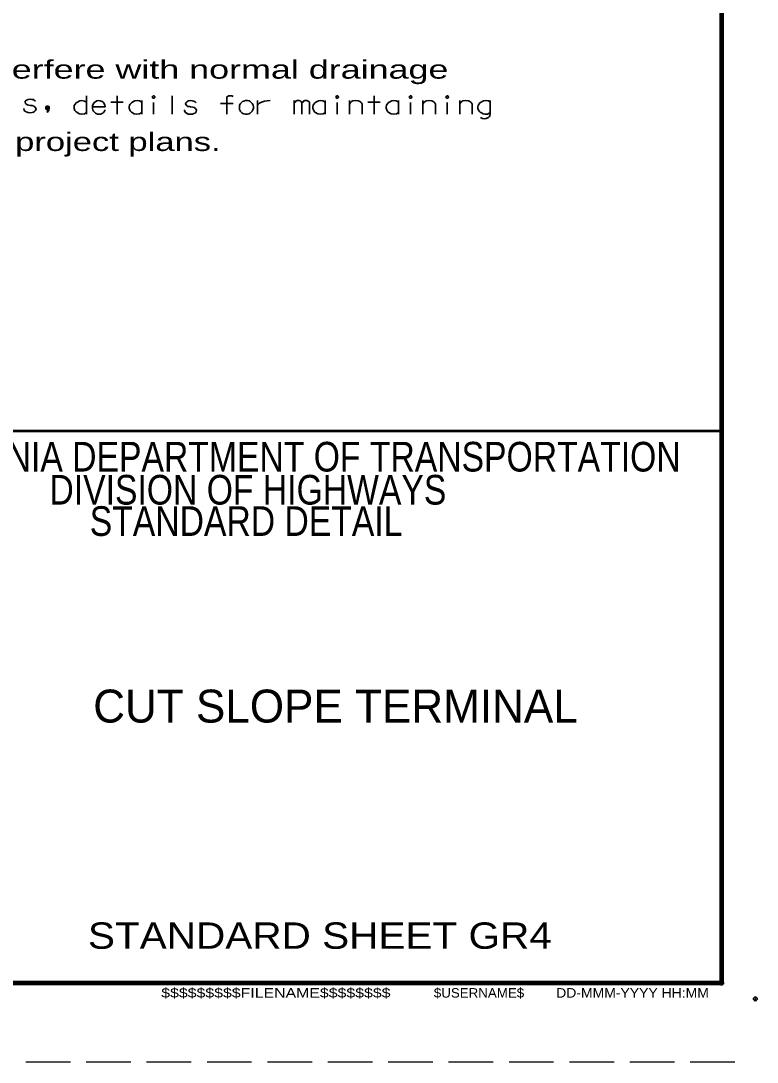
# Model space of a CAD drawing. Extents: x 88.8 to 124.1, y 89.5 to 111.5.
# Drawn here: x 119.44 to 124.09, y 89.51 to 96.09 of the extents above; entities that cross this region are included whole.
import ezdxf
from ezdxf.enums import TextEntityAlignment as Align

# ---------------------------------------------------------------- set-up
doc = ezdxf.new("R2010")
doc.units = 0
doc.header["$LTSCALE"] = 0.047
doc.header["$PDMODE"] = 32
doc.header["$PDSIZE"] = 0.0235
doc.linetypes.add('LONG_DASHED', pattern=[7.5, 6, -1.5])
doc.layers.add('1', color=7, linetype='Continuous', lineweight=35)
doc.layers.add('3', color=7, linetype='Continuous', lineweight=25)

msp = doc.modelspace()

# ---------------------------------------------------------------- linework, layer by layer
at = {"layer": '1'}
for p, q in [((119.85083, 95.49983), (119.85083, 95.61683)), ((120.04517, 95.49983), (120.04517, 95.61683)), ((120.3925, 95.49983), (120.3925, 95.61683)), ((121.67033, 95.49983), (121.67033, 95.61683)), ((120.00558, 95.57633), (120.083, 95.57633)), ((120.2, 95.49983), (120.2, 95.5855)), ((120.2755, 95.49983), (120.2755, 95.5745)), ((120.77942, 95.568), (120.69925, 95.568)), ((120.93325, 95.49983), (120.93325, 95.5855)), ((121.1645, 95.49983), (121.1645, 95.5855)), ((121.21333, 95.49983), (121.21333, 95.56892)), ((121.36075, 95.49983), (121.36075, 95.5855)), ((121.43633, 95.49983), (121.43633, 95.5745)), ((121.51458, 95.49983), (121.51458, 95.5855)), ((121.63067, 95.57633), (121.70808, 95.57633)), ((121.82508, 95.49983), (121.82508, 95.5855)), ((121.90067, 95.49983), (121.90067, 95.5745)), ((121.97892, 95.49983), (121.97892, 95.5855)), ((122.13275, 95.49983), (122.13275, 95.5745)), ((122.21108, 95.49983), (122.21108, 95.5855))]:
    msp.add_line(p, q, dxfattribs=at)
at = {"layer": '1', "lineweight": 53}
for p, q in [((123.86792, 93.49533), (117.86792, 93.49533)), ((123.86792, 90.0055), (123.86792, 92.5045)), ((123.86792, 90.0055), (117.86792, 90.0055))]:
    msp.add_line(p, q, dxfattribs=at)
at = {"layer": '1', "linetype": 'LONG_DASHED', "lineweight": 25}
msp.add_line((123.95125, 89.5055), (88.75125, 89.5055), dxfattribs=at)
at = {"layer": '1', "lineweight": 158}
msp.add_lwpolyline([(123.86792, 111.0055), (123.86792, 90.0055), (91.36792, 90.0055)], dxfattribs=at)
at = {"layer": '1'}
for points in [[(120.27467, 95.61592), (120.27183, 95.615), (120.26817, 95.61225), (120.26817, 95.6095), (120.26817, 95.60483), (120.27092, 95.60208), (120.27467, 95.60025), (120.27917, 95.60117), (120.28292, 95.60483), (120.28375, 95.6085), (120.282, 95.61225), (120.27917, 95.615)], [(121.43542, 95.61592), (121.43267, 95.615), (121.42892, 95.61225), (121.42892, 95.6095), (121.42892, 95.60483), (121.43175, 95.60208), (121.43542, 95.60025), (121.44, 95.60117), (121.44367, 95.60483), (121.44467, 95.6085), (121.44275, 95.61225), (121.44, 95.615)], [(121.89975, 95.61592), (121.89692, 95.615), (121.89325, 95.61225), (121.89325, 95.6095), (121.89325, 95.60483), (121.896, 95.60208), (121.89975, 95.60025), (121.90433, 95.60117), (121.908, 95.60483), (121.90892, 95.6085), (121.90708, 95.61225), (121.90433, 95.615)], [(122.13183, 95.61592), (122.12908, 95.615), (122.12542, 95.61225), (122.12542, 95.6095), (122.12542, 95.60483), (122.12817, 95.60208), (122.13183, 95.60025), (122.13642, 95.60117), (122.14017, 95.60483), (122.14108, 95.6085), (122.13917, 95.61225), (122.13642, 95.615)], [(120.85408, 95.49983), (120.86875, 95.49983), (120.878, 95.50267), (120.88633, 95.50633), (120.89275, 95.51183), (120.89925, 95.51833), (120.90383, 95.52658), (120.90658, 95.53858), (120.90658, 95.54867), (120.90467, 95.557), (120.89925, 95.56717), (120.89092, 95.57633), (120.88542, 95.58), (120.879, 95.58367), (120.86975, 95.5855), (120.86233, 95.5855), (120.85592, 95.5855), (120.84575, 95.58283), (120.83842, 95.58), (120.83283, 95.57542), (120.82825, 95.57167), (120.82458, 95.56717), (120.82183, 95.5625), (120.81908, 95.557), (120.81817, 95.55142), (120.81817, 95.54408), (120.81817, 95.53392), (120.81908, 95.5275), (120.82183, 95.52375), (120.8255, 95.51733), (120.82917, 95.51367), (120.83383, 95.50817), (120.84025, 95.50442), (120.84675, 95.50175)], [(119.59942, 95.54308), (119.60775, 95.54217), (119.60775, 95.53567), (119.60033, 95.53667)]]:
    msp.add_lwpolyline(points, close=True, dxfattribs=at)
for points in [[(120.77942, 95.61133), (120.76933, 95.61592), (120.76008, 95.61683), (120.74908, 95.615), (120.738, 95.60767), (120.738, 95.49983)], [(119.45658, 95.53667), (119.45483, 95.532), (119.45658, 95.52558), (119.46117, 95.51917), (119.47875, 95.50992), (119.49342, 95.509), (119.50633, 95.50992), (119.51467, 95.51267), (119.522, 95.51633), (119.52933, 95.52375), (119.53217, 95.53292), (119.52933, 95.53942), (119.52475, 95.54583), (119.51742, 95.55142), (119.50733, 95.55417), (119.49442, 95.55592), (119.487, 95.55692), (119.47683, 95.55875), (119.4695, 95.56242), (119.46583, 95.56792), (119.46217, 95.57533), (119.46392, 95.58175), (119.47042, 95.58817), (119.4815, 95.59375), (119.49442, 95.59467), (119.5045, 95.59375), (119.51375, 95.59192), (119.52292, 95.58642), (119.52933, 95.58175)], [(119.61508, 95.54033), (119.61508, 95.54492), (119.6095, 95.5505), (119.5975, 95.5505), (119.59292, 95.54492), (119.59292, 95.54033)], [(119.85083, 95.57542), (119.83792, 95.58283), (119.82133, 95.5855), (119.80842, 95.58458), (119.78633, 95.57258), (119.77892, 95.56342), (119.77342, 95.55517), (119.7725, 95.545), (119.7725, 95.53575), (119.77717, 95.52375), (119.78542, 95.5155), (119.7955, 95.50817), (119.80383, 95.50267), (119.81858, 95.49983), (119.83792, 95.50267), (119.85083, 95.51)], [(119.8895, 95.54592), (119.96867, 95.54592), (119.96692, 95.55792), (119.96325, 95.568), (119.95592, 95.57633), (119.94942, 95.58092), (119.93833, 95.58458), (119.92908, 95.5855), (119.91617, 95.58367), (119.907, 95.57817), (119.89783, 95.57083), (119.8895, 95.55325), (119.8895, 95.53667), (119.89142, 95.5275), (119.89508, 95.51917), (119.9005, 95.51183), (119.90792, 95.50542), (119.91992, 95.50075), (119.931, 95.49983), (119.94108, 95.50075), (119.94842, 95.5035), (119.95492, 95.50717), (119.96042, 95.51275), (119.965, 95.51917), (119.96867, 95.5275)], [(120.2, 95.57542), (120.18525, 95.58367), (120.1705, 95.5855), (120.15667, 95.58458), (120.14475, 95.57817), (120.1345, 95.57083), (120.12717, 95.5625), (120.1235, 95.556), (120.12167, 95.54592), (120.12167, 95.53767), (120.12717, 95.52108), (120.1345, 95.51367), (120.153, 95.50175), (120.16867, 95.49983), (120.18617, 95.50267), (120.2, 95.51)], [(120.47175, 95.5275), (120.46992, 95.52292), (120.47175, 95.51642), (120.47642, 95.51), (120.49383, 95.50075), (120.50867, 95.49983), (120.5215, 95.50075), (120.52975, 95.5035), (120.53717, 95.50717), (120.54458, 95.51467), (120.54725, 95.52375), (120.54458, 95.53025), (120.53992, 95.53667), (120.53258, 95.54225), (120.52242, 95.545), (120.5095, 95.54683), (120.50217, 95.54775), (120.492, 95.54958), (120.48467, 95.55325), (120.48092, 95.55883), (120.47725, 95.56617), (120.47917, 95.57258), (120.4855, 95.57908), (120.49667, 95.58458), (120.5095, 95.5855), (120.51967, 95.58458), (120.52892, 95.58283), (120.53808, 95.57725), (120.54458, 95.57258)], [(120.93325, 95.55792), (120.94525, 95.56892), (120.95725, 95.57633), (120.97567, 95.58183), (120.99317, 95.58458), (121.01158, 95.5855)], [(121.26217, 95.49983), (121.26217, 95.56717), (121.26217, 95.57083), (121.26033, 95.5745), (121.2585, 95.57817), (121.253, 95.58183), (121.24925, 95.58367), (121.24467, 95.5855), (121.23092, 95.5855), (121.22808, 95.58458), (121.22533, 95.58367), (121.21708, 95.5745), (121.21517, 95.57167), (121.21333, 95.56892), (121.21242, 95.57083), (121.21067, 95.5745), (121.20967, 95.57725), (121.206, 95.58092), (121.20233, 95.58367), (121.19583, 95.5855), (121.18292, 95.5855), (121.17925, 95.58458), (121.1765, 95.58367), (121.16825, 95.5745), (121.16642, 95.57167), (121.1645, 95.56892)], [(121.36075, 95.57542), (121.346, 95.58367), (121.33133, 95.5855), (121.31742, 95.58458), (121.3055, 95.57817), (121.29542, 95.57083), (121.28792, 95.5625), (121.28425, 95.556), (121.2825, 95.54592), (121.2825, 95.53767), (121.28792, 95.52108), (121.29542, 95.51367), (121.31375, 95.50175), (121.32942, 95.49983), (121.347, 95.50267), (121.36075, 95.51)], [(121.59392, 95.49983), (121.59392, 95.56342), (121.59017, 95.57083), (121.58558, 95.57633), (121.57908, 95.58), (121.57075, 95.58367), (121.55417, 95.5865), (121.53483, 95.58367), (121.5275, 95.58), (121.52017, 95.57358), (121.51458, 95.56433)], [(121.82508, 95.57542), (121.81033, 95.58367), (121.79567, 95.5855), (121.78175, 95.58458), (121.76983, 95.57817), (121.75967, 95.57083), (121.75225, 95.5625), (121.74858, 95.556), (121.74683, 95.54592), (121.74683, 95.53767), (121.75225, 95.52108), (121.75967, 95.51367), (121.77808, 95.50175), (121.79375, 95.49983), (121.81125, 95.50267), (121.82508, 95.51)], [(122.05817, 95.49983), (122.05817, 95.56342), (122.05442, 95.57083), (122.04992, 95.57633), (122.04342, 95.58), (122.03508, 95.58367), (122.0185, 95.5865), (121.99917, 95.58367), (121.99183, 95.58), (121.9845, 95.57358), (121.97892, 95.56433)], [(122.29033, 95.49983), (122.29033, 95.56342), (122.28667, 95.57083), (122.282, 95.57633), (122.27558, 95.58), (122.26733, 95.58367), (122.25075, 95.5865), (122.23142, 95.58367), (122.22392, 95.58), (122.21658, 95.57358), (122.21108, 95.56433)], [(122.40458, 95.57542), (122.39258, 95.58367), (122.37417, 95.5855), (122.36125, 95.58458), (122.33917, 95.57167), (122.32717, 95.55517), (122.32625, 95.54592), (122.32625, 95.53667), (122.32992, 95.52567), (122.3345, 95.51917), (122.34008, 95.51367)], [(122.34375, 95.47958), (122.35575, 95.47217), (122.36775, 95.47125), (122.37783, 95.47217), (122.38708, 95.47592), (122.39442, 95.47958), (122.4, 95.48608), (122.40267, 95.4925), (122.40458, 95.49983), (122.40458, 95.5855)], [(119.59292, 95.54033), (119.59292, 95.53567), (119.5975, 95.53025), (119.60675, 95.53025), (119.60675, 95.52283), (119.60217, 95.51092)], [(119.61508, 95.54033), (119.61317, 95.52375), (119.60217, 95.51092)], [(122.34008, 95.51367), (122.34842, 95.50817), (122.36033, 95.50175)], [(122.36033, 95.50175), (122.37142, 95.49983), (122.38608, 95.50075), (122.39625, 95.50442), (122.40458, 95.51)]]:
    msp.add_lwpolyline(points, dxfattribs=at)
for p in [(123.86792, 90.0055), (124.08092, 89.9055)]:
    msp.add_point(p, dxfattribs=at)

# ---------------------------------------------------------------- texts
for s, height, width, p in [(' on the project plans.', 0.1167, 1.4, (118.67083, 95.26725)), ('$$$$$$$$$FILENAME$$$$$$$$', 0.06, 1.25, (120.32367, 89.91375)), ('$USERNAME$', 0.06, 1.05, (122.04775, 89.91375)), ('DD-MMM-YYYY HH:MM', 0.06, 1.1, (122.82133, 89.91375))]:
    msp.add_text(s, height=height, dxfattribs=dict(at, width=width)).set_placement(p)
for s, height, width, p in [('WEST VIRGINIA DEPARTMENT OF TRANSPORTATION', 0.1875, 0.85, (120.84971, 93.24042)), ('DIVISION OF HIGHWAYS', 0.1875, 0.85, (120.87158, 93.0315)), ('STANDARD DETAIL', 0.1875, 0.85, (120.86029, 92.83333)), ('STANDARD SHEET GR4       ', 0.1667, 1.15, (121.57621, 90.22258))]:
    msp.add_text(s, height=height, dxfattribs=dict(at, width=width)).set_placement(p, align=Align.CENTER)
at = {"layer": '3', "width": 1.45}
msp.add_text(' Cut Slope Terminal installation can interfere with normal drainage', height=0.117, dxfattribs=at).set_placement((118.8235, 95.72458), align=Align.CENTER)
at = {"layer": '3'}
msp.add_text('CUT SLOPE TERMINAL', height=0.2083, dxfattribs=at).set_placement((121.42554, 91.653), align=Align.CENTER)

doc.saveas('drawing.dxf')
